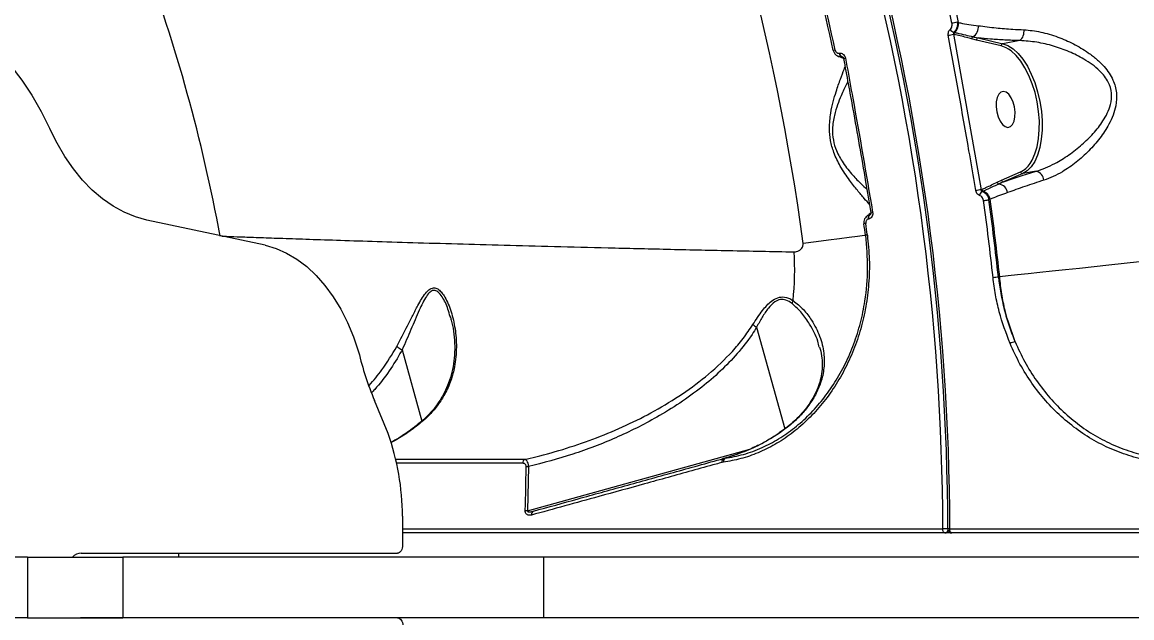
# Model space of a CAD drawing. Header units: millimetres. Extents: x -10374 to 11119, y -8221 to 9433.
# Drawn here: x 5060.3 to 5334.9, y 1986.6 to 2134 of the extents above; entities that cross this region are included whole.
import ezdxf

# ---------------------------------------------------------------- set-up
doc = ezdxf.new("R2010")
doc.units = ezdxf.units.MM
for name, color, linetype in [('DIKOM_ОБЪЕКТ', 7, 'Continuous'), ('DIKOM_РАЗМЕР_ЗОНА', 7, 'Continuous'), ('DIKOM_РАЗМЕР_ОБЪЕКТА', 7, 'Continuous')]:
    doc.layers.add(name, color=color, linetype=linetype)
doc.styles.add('style1', font='arial.ttf', dxfattribs={"width": 0.8})
doc.dimstyles.new('1-50', dxfattribs={"dimtxt": 300, "dimasz": 200, "dimexe": 100, "dimexo": 0, "dimgap": 100, "dimtad": 0, "dimdec": 0, "dimtxsty": 'style1', "dimcen": 0, "dimclrd": 7, "dimclre": 7, "dimadec": 1, "dimazin": 2, "dimtfac": 1, "dimtdec": 0, "dimtmove": 1, "dimatfit": 3, "dimfxl": 0, "dimlwd": 25, "dimlwe": 18, "dimarcsym": 0})

# ---------------------------------------------------------------- blocks, each defined once
blk = doc.blocks.new('*D15')
at = {"layer": 'Defpoints', "color": 0, "transparency": 16777216}
for p in [(-5227.87, 8308.78), (9119.43, -1150.4), (-5227.87, -1991.82)]:
    blk.add_point(p, dxfattribs=at)
at = {"layer": 'DIKOM_РАЗМЕР_ОБЪЕКТА', "color": 7, "lineweight": 18, "transparency": 16777216}
for p, q in [((-5227.87, -1991.82), (-5227.87, 8408.78)), ((9119.43, -1150.4), (9119.43, 8408.78))]:
    blk.add_line(p, q, dxfattribs=at)
at = {"layer": 'DIKOM_РАЗМЕР_ОБЪЕКТА', "color": 7, "lineweight": 25, "transparency": 16777216}
for p, q in [((-5027.87, 8308.78), (187.44, 8308.78)), ((8919.43, 8308.78), (1267.22, 8308.78))]:
    blk.add_line(p, q, dxfattribs=at)
at = {"layer": 'DIKOM_РАЗМЕР_ОБЪЕКТА', "color": 7, "transparency": 16777216}
for points in [[(-5027.87, 8342.11), (-5027.87, 8275.44), (-5227.87, 8308.78)], [(8919.43, 8342.11), (8919.43, 8275.44), (9119.43, 8308.78)]]:
    blk.add_solid(points, dxfattribs=at)
at = {"layer": 'DIKOM_РАЗМЕР_ОБЪЕКТА', "color": 0, "transparency": 16777216, "insert": (727.33, 8308.78), "char_height": 300, "attachment_point": 5, "style": 'style1'}
blk.add_mtext('14350', dxfattribs=at)
blk = doc.blocks.new('*D14')
at = {"layer": 'Defpoints', "color": 0, "transparency": 16777216}
for p in [(-7515.85, 9236.32), (11119.43, -1423.4), (-7515.85, -2401.58)]:
    blk.add_point(p, dxfattribs=at)
at = {"layer": 'DIKOM_РАЗМЕР_ЗОНА', "color": 7, "lineweight": 18, "transparency": 16777216}
for p, q in [((-7515.85, -2401.58), (-7515.85, 9336.32)), ((11119.43, -1423.4), (11119.43, 9336.32))]:
    blk.add_line(p, q, dxfattribs=at)
at = {"layer": 'DIKOM_РАЗМЕР_ЗОНА', "color": 7, "lineweight": 25, "transparency": 16777216}
for p, q in [((-7315.85, 9236.32), (77.56, 9236.32)), ((10919.43, 9236.32), (1157.34, 9236.32))]:
    blk.add_line(p, q, dxfattribs=at)
at = {"layer": 'DIKOM_РАЗМЕР_ЗОНА', "color": 7, "transparency": 16777216}
for points in [[(-7315.85, 9269.65), (-7315.85, 9202.98), (-7515.85, 9236.32)], [(10919.43, 9269.65), (10919.43, 9202.98), (11119.43, 9236.32)]]:
    blk.add_solid(points, dxfattribs=at)
at = {"layer": 'DIKOM_РАЗМЕР_ЗОНА', "color": 0, "transparency": 16777216, "insert": (617.45, 9236.32), "char_height": 300, "attachment_point": 5, "style": 'style1'}
blk.add_mtext('18650', dxfattribs=at)

msp = doc.modelspace()

# ---------------------------------------------------------------- linework, layer by layer
at = {"layer": 'DIKOM_ОБЪЕКТ', "color": 7, "linetype": 'Continuous', "lineweight": 15}
for p, q in [((5291.7, 2134.04), (5292.05, 2133.96)), ((5290.81, 2131.04), (5297.61, 2092.57)), ((5290.88, 2131.03), (5290.81, 2131.04)), ((5296.45, 2129.57), (5295.27, 2129.89)), ((5302.6, 2128.16), (5296.45, 2129.57)), ((5296.85, 2130.14), (5302.99, 2128.72)), ((5307.2, 2129.47), (5302.99, 2128.72)), ((5261.5, 2127.15), (5261.05, 2127.05)), ((5262.5, 2126.37), (5262.52, 2126.37)), ((5263.13, 2125.5), (5263.11, 2125.49)), ((5263.11, 2125.49), (5263.3, 2125.43)), ((5263.27, 2125.48), (5263.13, 2125.5)), ((5263.59, 2125.03), (5263.59, 2125.03)), ((5302.65, 2094.93), (5307.37, 2096.97)), ((5307.92, 2096.56), (5303.19, 2094.52)), ((5311.29, 2097.16), (5307.92, 2096.56)), ((5297.61, 2092.57), (5297.78, 2092.64)), ((5298.12, 2092.25), (5297.88, 2092.14)), ((5301.57, 2094.42), (5302.65, 2094.93)), ((5299.84, 2090.21), (5299.53, 2090.08)), ((5270.31, 2086.92), (5270.31, 2086.93)), ((5120.48, 2078.81), (5091.18, 2085.05)), ((5269.76, 2085.3), (5269.74, 2085.3)), ((5270.16, 2086.44), (5270.02, 2086.33)), ((5270.02, 2086.33), (5270.04, 2086.33)), ((5270.04, 2086.33), (5270.2, 2086.42)), ((5301.88, 2070.99), (5302.21, 2070.99)), ((5166.29, 2060.93), (5166.22, 2061.16)), ((5242.07, 2058.55), (5249.06, 2033.37)), ((5154.33, 2052.94), (5159.23, 2035.3)), ((5150.88, 2032.24), (5147.5, 2040.41)), ((5248.73, 2033.11), (5247.65, 2032.35)), ((5248.82, 2033.11), (5247.74, 2032.33)), ((5185.4, 2013.11), (5240.35, 2028.35)), ((5185.61, 2024.03), (5185.4, 2013.11)), ((5233.56, 2025.06), (5233.53, 2025.05)), ((5233.84, 2025.12), (5233.56, 2025.06)), ((5233.91, 2026.04), (5233.89, 2026.04)), ((5233.91, 2026.04), (5233.92, 2026.05)), ((5233.92, 2026.05), (5234.19, 2026.09)), ((5154.44, 2011.75), (5154.47, 2004.61)), ((5435.8, 2007.6), (5154.46, 2007.6)), ((5061.68, 2001.6), (5018.12, 2001.6)), ((5061.68, 2001.6), (5061.68, 1986.6)), ((5061.68, 2001.6), (5085.21, 2001.6)), ((5074.92, 2002.6), (5153.19, 2002.6)), ((5085.21, 2001.6), (5085.21, 1986.6)), ((5189.35, 2001.6), (5085.21, 2001.6)), ((5099, 2002.6), (5099, 2001.6)), ((5189.35, 2001.6), (5189.35, 1986.6)), ((5415, 2001.6), (5189.35, 2001.6)), ((5061.68, 1986.6), (5018.12, 1986.6)), ((5061.68, 1986.6), (5085.21, 1986.6)), ((5360.18, 1986.6), (5074.74, 1986.6)), ((5189.35, 1986.6), (5085.21, 1986.6))]:
    msp.add_line(p, q, dxfattribs=at)
at = {"layer": 'DIKOM_ОБЪЕКТ', "color": 7, "linetype": 'Continuous', "lineweight": 15, "flags": 128}
for points in [[(5045.46, 2133.87), (5048.67, 2131.72), (5051.76, 2129.22), (5054.73, 2126.37), (5057.56, 2123.2), (5060.24, 2119.72), (5062.74, 2115.94), (5065.07, 2111.9), (5067.19, 2107.6)], [(5304.43, 2127.36), (5303.83, 2127.7), (5302.6, 2128.16)], [(5302.99, 2128.72), (5304.26, 2128.26), (5305.53, 2127.44), (5306.77, 2126.31), (5307.95, 2124.87), (5309.05, 2123.16), (5310.03, 2121.21), (5310.89, 2119.08), (5311.6, 2116.8), (5312.15, 2114.43), (5312.52, 2112.02), (5312.7, 2109.62), (5312.7, 2107.28), (5312.51, 2105.06), (5312.13, 2103), (5311.58, 2101.15), (5310.87, 2099.55), (5310.01, 2098.24), (5309.01, 2097.23), (5307.92, 2096.56)], [(5309.75, 2099.06), (5310.24, 2099.87), (5310.93, 2101.42), (5311.46, 2103.22), (5311.83, 2105.21), (5312.01, 2107.37), (5312.02, 2109.63), (5311.84, 2111.96), (5311.48, 2114.3), (5310.95, 2116.6), (5310.26, 2118.81), (5309.43, 2120.87), (5308.47, 2122.76), (5307.41, 2124.42), (5306.26, 2125.81), (5305.06, 2126.92), (5304.43, 2127.36)], [(5301.51, 2111.85), (5301.84, 2110.63), (5302.33, 2109.56), (5302.93, 2108.73), (5303.59, 2108.19), (5304.25, 2108.01), (5304.87, 2108.18), (5305.39, 2108.7), (5305.78, 2109.52), (5305.99, 2110.58), (5306.02, 2111.79), (5305.86, 2113.06), (5305.52, 2114.28), (5305.03, 2115.35), (5304.44, 2116.18), (5303.78, 2116.71), (5303.11, 2116.9), (5302.49, 2116.73), (5301.97, 2116.21), (5301.59, 2115.39), (5301.37, 2114.33), (5301.35, 2113.12), (5301.51, 2111.85)], [(5091.18, 2085.05), (5088.34, 2085.84), (5085.56, 2086.98), (5082.84, 2088.48), (5080.21, 2090.31), (5077.69, 2092.47), (5075.29, 2094.94), (5073.02, 2097.71), (5070.91, 2100.75), (5068.96, 2104.06), (5067.19, 2107.6)], [(5298.21, 2089.89), (5298.39, 2089.92), (5298.57, 2089.94), (5298.76, 2089.97), (5298.95, 2090), (5299.12, 2090.02), (5299.28, 2090.04), (5299.42, 2090.06), (5299.53, 2090.08)], [(5269, 2081.27), (5268.76, 2081.24), (5267.04, 2081.01), (5264.96, 2080.74), (5262.56, 2080.43), (5259.84, 2080.07), (5256.83, 2079.67), (5253.56, 2079.24)], [(5269.46, 2081.33), (5269.32, 2081.32), (5269.21, 2081.3), (5269.12, 2081.29), (5269.05, 2081.28), (5269.01, 2081.27), (5269, 2081.27)], [(5120.48, 2078.81), (5123.15, 2078.04), (5125.76, 2076.9), (5128.3, 2075.4), (5130.74, 2073.56), (5133.07, 2071.37), (5135.25, 2068.87), (5137.29, 2066.08), (5139.15, 2063.01), (5140.83, 2059.69), (5142.32, 2056.15), (5143.59, 2052.42)], [(5351.62, 2076.27), (5348.04, 2075.89), (5344.35, 2075.5), (5340.59, 2075.1), (5336.8, 2074.69), (5333.01, 2074.29), (5329.25, 2073.88), (5325.55, 2073.49), (5321.96, 2073.1), (5318.5, 2072.74), (5315.21, 2072.38), (5312.11, 2072.05), (5309.24, 2071.75), (5306.62, 2071.46), (5304.27, 2071.21), (5302.21, 2070.99)], [(5247.74, 2032.33), (5247.66, 2032.33), (5247.66, 2032.33)], [(5233.56, 2025.06), (5233.54, 2025.24), (5233.54, 2025.41), (5233.56, 2025.57), (5233.6, 2025.71), (5233.66, 2025.83), (5233.73, 2025.93), (5233.82, 2026), (5233.91, 2026.04)], [(5288.63, 2007.6), (5288.54, 2007.62), (5288.44, 2007.67), (5288.36, 2007.76), (5288.28, 2007.89), (5288.22, 2008.04), (5288.17, 2008.21), (5288.14, 2008.4), (5288.13, 2008.59)], [(5289.37, 2008.6), (5289.24, 2008.6), (5289.08, 2008.6), (5288.89, 2008.6), (5288.7, 2008.6), (5288.5, 2008.6), (5288.31, 2008.6), (5288.13, 2008.59)], [(5289.87, 2008.59), (5289.71, 2008.59), (5289.57, 2008.59), (5289.47, 2008.59), (5289.4, 2008.59), (5289.37, 2008.59), (5289.37, 2008.59)], [(5290.37, 2007.6), (5290.27, 2007.62), (5290.18, 2007.67), (5290.09, 2007.76), (5290.01, 2007.89), (5289.95, 2008.04), (5289.91, 2008.21), (5289.88, 2008.4), (5289.87, 2008.59)], [(5154.47, 2004.61), (5154.45, 2004.22), (5154.38, 2003.84), (5154.26, 2003.49), (5154.1, 2003.19), (5153.9, 2002.94), (5153.68, 2002.75), (5153.44, 2002.63), (5153.19, 2002.6)], [(5153.24, 1986.6), (5153.49, 1986.56), (5153.73, 1986.45), (5153.94, 1986.27), (5154.14, 1986.04), (5154.3, 1985.75), (5154.42, 1985.41), (5154.5, 1985.05), (5154.53, 1984.67)]]:
    msp.add_lwpolyline(points, dxfattribs=at)
at = {"layer": 'DIKOM_ОБЪЕКТ', "color": 7, "linetype": 'Continuous', "lineweight": 15}
for centre, radius, start, end in [((4709, 2007.6), 579.13, 0.09885, 30.90115), ((4709, 2007.6), 580.87, 0.09855, 30.90145), ((4709, 2007.6), 646.28, 6.10022, 24.89978), ((4709, 2007.6), 549.25, 7.4952, 23.5048), ((4709, 2007.6), 596.59, 12.22853, 18.77147), ((4709, 2007.6), 594.93, 12.24313, 18.75687), ((4709, 2007.6), 564.82, 12.2097, 18.7903), ((4709, 2007.6), 565.29, 12.2097, 18.7903), ((4709, 2007.6), 580.37, 0.09855, 15.5), ((4709, 2007.6), 407, 10.4024, 20.5984), ((5315.64, 2020.54), 116, 101.9107, 102.5678), ((5289.22, 2133.66), 2.85, 310.5685, 5.9948), ((5280.6, 2181.51), 51.49, 279.9502, 281.4344), ((5291.36, 2133.13), 1.65, 212.0384, 252.7885), ((5291.44, 2131.07), 0.567, 130.2557, 184.2711), ((5294.13, 2132.86), 2.84, 301.1354, 6.1535), ((5305.29, 2131.72), 2.95, 310.3716, 8.724), ((5295.82, 2129.93), 0.551, 113.4142, 184.0033), ((5296.98, 2129.63), 0.527, 104.4137, 186.1035), ((5303.12, 2128.21), 0.526, 104.3839, 186.1128), ((5263.51, 2126.42), 1.01, 183.0422, 246.9655), ((5263.53, 2126.42), 1.01, 183.0417, 246.9621), ((5263, 2130.27), 5.27, 276.4114, 281.517), ((5304.83, 2102.25), 5.85, 295.7093, 327.0406), ((5307.87, 2097.06), 0.502, 190.4894, 275.4608), ((5310.58, 2094.67), 2.59, 5.6685, 74.0166), ((5306.41, 2035.21), 58.03, 98.7219, 100.0391), ((5298.31, 2092.76), 0.544, 192.5288, 249.6009), ((5297.16, 2089.69), 2.73, 10.9479, 69.4221), ((5302.09, 2094.53), 0.527, 192.5959, 265.909), ((5301.55, 2091.4), 2.65, 9.5676, 79.1122), ((5303.14, 2095.02), 0.502, 190.4773, 275.5051), ((5298.74, 2090.9), 1.51, 124.714, 170.6693), ((4709, 2007.6), 594.93, 6.10338, 7.95123), ((4709, 2007.6), 596.26, 6.10338, 7.95123), ((4709, 2007.6), 596.59, 6.10022, 7.95988), ((5271.68, 2081.11), 5.98, 98.7819, 103.2854), ((5288.92, 1937.25), 148.3, 97.6905, 97.8701), ((4709, 2007.6), 564.82, 7.4952, 7.7903), ((4709, 2007.6), 565.29, 7.4952, 7.7903), ((5270.71, 2085.59), 1.01, 133.0433, 196.9539), ((5270.73, 2085.59), 1.01, 133.0478, 196.954), ((5172.71, 2072.94), 78.77, 354.3017, 3.0875), ((5284.76, 2224.71), 154.66, 275.8638, 276.3567), ((5253.51, 2063.9), 2.7, 153.0855, 169.6408), ((5306.89, 2050.58), 4.44, 101.2818, 118.4003), ((5220.67, 2070.9), 79.27, 193.4774, 202.6164), ((5091.64, 2011.38), 62.8, 0.3355, 19.4029), ((5185.23, 2024.95), 1.03, 121.0802, 184.6783), ((5185.76, 2038.8), 14.77, 267.118, 269.4025), ((5234.29, 2025.33), 0.815, 119.6366, 199.8088), ((5234.82, 2025.31), 0.995, 128.8706, 190.9187), ((5185.89, 2026.4), 13.3, 265.328, 267.8753), ((5187.17, 2012.22), 0.838, 113.6134, 194.036), ((5288.6, 2008.47), 0.877, 272.4693, 343.2184), ((5290.37, 2008.6), 1, 180.0986, 195.5), ((5290.37, 2008.6), 1, 195.5, 270), ((5075.02, 1999.61), 2.99, 91.96, 138.307)]:
    msp.add_arc(centre, radius, start, end, dxfattribs=at)
for points, knots in [([(5289.96, 2132.25), (5290.06, 2132.36), (5290.27, 2132.59), (5290.43, 2133.07), (5290.45, 2133.47), (5290.41, 2133.7), (5290.4, 2133.76)], [0, 0, 0, 0, 0.295419, 0.590388, 0.890108, 1, 1, 1, 1]), ([(5291.7, 2134.04), (5291.71, 2133.94), (5291.77, 2133.56), (5291.7, 2132.89), (5291.41, 2132.11), (5291.05, 2131.74), (5290.87, 2131.55)], [0, 0, 0, 0, 0.109192, 0.407962, 0.703145, 1, 1, 1, 1]), ([(5292.05, 2133.96), (5292.21, 2133.92), (5293.01, 2133.73), (5294.56, 2133.49), (5296.15, 2133.27), (5296.95, 2133.17)], [0, 0, 0, 0, 0.108887, 0.552804, 1, 1, 1, 1]), ([(5289.5, 2130.79), (5289.49, 2130.84), (5289.46, 2131.05), (5289.48, 2131.44), (5289.64, 2131.91), (5289.85, 2132.14), (5289.96, 2132.25)], [0, 0, 0, 0, 0.081079, 0.390795, 0.695125, 1, 1, 1, 1]), ([(5296.29, 2092.35), (5296.18, 2093.01), (5295.63, 2096.29), (5293.43, 2109.12), (5291.23, 2121.27), (5289.5, 2130.79)], [0, 0, 0, 0, 0.051229, 0.256132, 1, 1, 1, 1]), ([(5290.87, 2131.55), (5290.84, 2131.51), (5290.78, 2131.43), (5290.76, 2131.26), (5290.78, 2131.13), (5290.8, 2131.06), (5290.81, 2131.04)], [0, 0, 0, 0, 0.286592, 0.589697, 0.913772, 1, 1, 1, 1]), ([(5290.87, 2131.55), (5290.9, 2131.54), (5290.97, 2131.53), (5291.04, 2131.51), (5291.08, 2131.5)], [0, 0, 0, 0, 0.487713, 1, 1, 1, 1]), ([(5295.27, 2129.89), (5294.84, 2130.01), (5293.37, 2130.43), (5291.91, 2130.78), (5290.88, 2131.03)], [0, 0, 0, 0, 0.291178, 1, 1, 1, 1]), ([(5291.08, 2131.5), (5291.25, 2131.46), (5292.11, 2131.26), (5293.61, 2130.92), (5294.97, 2130.59), (5295.6, 2130.43)], [0, 0, 0, 0, 0.117889, 0.589464, 1, 1, 1, 1]), ([(5296.95, 2133.17), (5298.39, 2132.98), (5301.01, 2132.63), (5304.9, 2132.32), (5307.29, 2132.21), (5308.21, 2132.16)], [0, 0, 0, 0, 0.425118, 0.77808, 1, 1, 1, 1]), ([(5308.21, 2132.16), (5309.59, 2132.03), (5312.35, 2131.75), (5316.51, 2130.47), (5320.48, 2128.76), (5323.69, 2126.85), (5326.21, 2124.92), (5327.95, 2123.23), (5329.31, 2121.48), (5330.5, 2119.37), (5331.27, 2116.59), (5331.09, 2113.59), (5330.31, 2110.99), (5329.04, 2108.25), (5327.06, 2105.25), (5324.28, 2102.11), (5321.16, 2099.29), (5318.16, 2097.21), (5315.46, 2095.76), (5313.92, 2095.2), (5313.15, 2094.93)], [0, 0, 0, 0, 0.075448, 0.15103, 0.221386, 0.291723, 0.334658, 0.377544, 0.410425, 0.443257, 0.49625, 0.549079, 0.588988, 0.628974, 0.696944, 0.765008, 0.836349, 0.907629, 0.953829, 1, 1, 1, 1]), ([(5295.6, 2130.43), (5295.78, 2130.38), (5296.2, 2130.28), (5296.61, 2130.19), (5296.85, 2130.14)], [0, 0, 0, 0, 0.440329, 1, 1, 1, 1]), ([(5307.2, 2129.47), (5305.95, 2129.51), (5303.43, 2129.6), (5299.96, 2129.83), (5297.87, 2130.03), (5296.85, 2130.14)], [0, 0, 0, 0, 0.335759, 0.674759, 1, 1, 1, 1]), ([(5311.29, 2097.16), (5312.05, 2097.41), (5313.59, 2097.93), (5316.29, 2099.24), (5319.34, 2101.12), (5322.53, 2103.62), (5325.42, 2106.43), (5327.51, 2109.07), (5328.9, 2111.52), (5329.77, 2113.79), (5330.06, 2116.46), (5329.33, 2118.89), (5328.17, 2120.7), (5326.82, 2122.19), (5325.09, 2123.61), (5322.59, 2125.23), (5319.39, 2126.8), (5315.47, 2128.19), (5311.33, 2129.2), (5308.59, 2129.38), (5307.2, 2129.47)], [0, 0, 0, 0, 0.046879, 0.094488, 0.166789, 0.24077, 0.308684, 0.378021, 0.416342, 0.455547, 0.504917, 0.554033, 0.58491, 0.61674, 0.658911, 0.701801, 0.772712, 0.845075, 0.921411, 1, 1, 1, 1]), ([(5261.06, 2127.05), (5261.13, 2126.82), (5261.26, 2126.36), (5261.74, 2125.82), (5262.15, 2125.64), (5262.35, 2125.56)], [0, 0, 0, 0, 0.344998, 0.68367, 1, 1, 1, 1]), ([(5261.5, 2127.15), (5261.5, 2127.15), (5261.52, 2127.04), (5261.6, 2126.83), (5261.77, 2126.61), (5261.98, 2126.44), (5262.23, 2126.35), (5262.41, 2126.36), (5262.5, 2126.37)], [0, 0, 0, 0, 0.00436, 0.219769, 0.4356, 0.568246, 0.79382, 1, 1, 1, 1]), ([(5262.34, 2125.53), (5262.59, 2125.46), (5263.09, 2125.32), (5263.4, 2125.19), (5263.56, 2125.12)], [0, 0, 0, 0, 0.496251, 1, 1, 1, 1]), ([(5263.11, 2125.49), (5262.92, 2125.47), (5262.67, 2125.44), (5262.43, 2125.55), (5262.36, 2125.57)], [0, 0, 0, 0, 0.722009, 1, 1, 1, 1]), ([(5262.52, 2126.37), (5262.61, 2126.38), (5262.84, 2126.41), (5263.23, 2126.3), (5263.61, 2126.02), (5263.92, 2125.61), (5264.01, 2125.27), (5264.05, 2125.1)], [0, 0, 0, 0, 0.134256, 0.34697, 0.563268, 0.781777, 1, 1, 1, 1]), ([(5263.26, 2125.49), (5263.25, 2125.5), (5263.2, 2125.51), (5263.16, 2125.5), (5263.13, 2125.5)], [0, 0, 0, 0, 0.298258, 1, 1, 1, 1]), ([(5263.26, 2125.49), (5263.27, 2125.49), (5263.28, 2125.49), (5263.36, 2125.45), (5263.46, 2125.36), (5263.54, 2125.21), (5263.58, 2125.09), (5263.59, 2125.03), (5263.59, 2125.03)], [0, 0, 0, 0, 0.148989, 0.395634, 0.59126, 0.793677, 0.99784, 1, 1, 1, 1]), ([(5269.94, 2089.01), (5269.94, 2089.01), (5269.66, 2089.3), (5268.68, 2090.42), (5267.06, 2092.32), (5265.37, 2094.47), (5263.91, 2096.53), (5262.85, 2098.24), (5261.91, 2100.01), (5261.02, 2102.07), (5260.28, 2104.72), (5260.05, 2107.46), (5260.16, 2109.71), (5260.46, 2111.97), (5261, 2114.41), (5261.86, 2117.29), (5262.81, 2120.05), (5263.56, 2121.99), (5263.87, 2122.73), (5263.96, 2122.93)], [0, 0, 0, 0, 0.001654, 0.086542, 0.175637, 0.264701, 0.314116, 0.363483, 0.402159, 0.440762, 0.497898, 0.555166, 0.593682, 0.632277, 0.698831, 0.765527, 0.864439, 0.963335, 1, 1, 1, 1]), ([(5263.57, 2125.03), (5264.34, 2120.86), (5266.23, 2110.71), (5268.46, 2098), (5269.87, 2089.46), (5270.29, 2086.92)], [0, 0, 0, 0, 0.328861, 0.800313, 1, 1, 1, 1]), ([(5264.05, 2125.1), (5264.18, 2124.45), (5264.78, 2121.17), (5267.1, 2108.49), (5269.16, 2096.44), (5270.77, 2087.02)], [0, 0, 0, 0, 0.051713, 0.258555, 1, 1, 1, 1]), ([(5264.63, 2119.26), (5264.53, 2119.08), (5264.04, 2118.18), (5263.13, 2116.25), (5262.08, 2113.63), (5261.39, 2111.43), (5260.98, 2109.36), (5260.78, 2107.34), (5260.94, 2104.84), (5261.67, 2102.47), (5262.56, 2100.65), (5263.52, 2099.09), (5264.63, 2097.59), (5266.16, 2095.79), (5267.82, 2094.07), (5268.87, 2093.11), (5269.33, 2092.69)], [0, 0, 0, 0, 0.033541, 0.164824, 0.24973, 0.336287, 0.383728, 0.432337, 0.501787, 0.571142, 0.618639, 0.667517, 0.730454, 0.794309, 0.909527, 1, 1, 1, 1]), ([(5303.19, 2094.52), (5304.42, 2094.94), (5306.91, 2095.8), (5309.82, 2096.7), (5311.29, 2097.16)], [0, 0, 0, 0, 0.496057, 1, 1, 1, 1]), ([(5297.25, 2091.14), (5297.21, 2091.16), (5297.03, 2091.23), (5296.73, 2091.44), (5296.42, 2091.85), (5296.34, 2092.18), (5296.29, 2092.35)], [0, 0, 0, 0, 0.085627, 0.389335, 0.694876, 1, 1, 1, 1]), ([(5297.61, 2092.57), (5297.62, 2092.51), (5297.63, 2092.39), (5297.72, 2092.25), (5297.81, 2092.17), (5297.87, 2092.15), (5297.88, 2092.14)], [0, 0, 0, 0, 0.313137, 0.619774, 0.917153, 1, 1, 1, 1]), ([(5297.78, 2092.64), (5298.12, 2092.79), (5299.39, 2093.34), (5300.65, 2093.96), (5301.57, 2094.42)], [0, 0, 0, 0, 0.264693, 1, 1, 1, 1]), ([(5302.05, 2094), (5301.89, 2093.93), (5301.07, 2093.54), (5299.75, 2092.96), (5298.62, 2092.46), (5298.12, 2092.25)], [0, 0, 0, 0, 0.122281, 0.611438, 1, 1, 1, 1]), ([(5303.19, 2094.52), (5303.02, 2094.45), (5302.64, 2094.28), (5302.26, 2094.11), (5302.05, 2094)], [0, 0, 0, 0, 0.435295, 1, 1, 1, 1]), ([(5313.15, 2094.93), (5311.53, 2094.4), (5308.23, 2093.34), (5305.53, 2092.34), (5304.17, 2091.84)], [0, 0, 0, 0, 0.49424, 1, 1, 1, 1]), ([(5298.21, 2089.89), (5298.17, 2090.06), (5298.1, 2090.39), (5297.8, 2090.81), (5297.5, 2091.04), (5297.3, 2091.12), (5297.25, 2091.14)], [0, 0, 0, 0, 0.296902, 0.59411, 0.889563, 1, 1, 1, 1]), ([(5297.88, 2092.14), (5297.97, 2092.11), (5298.3, 2091.98), (5298.81, 2091.59), (5299.32, 2090.9), (5299.46, 2090.35), (5299.53, 2090.08)], [0, 0, 0, 0, 0.110615, 0.406321, 0.703514, 1, 1, 1, 1]), ([(5304.17, 2091.84), (5302.79, 2091.36), (5301.23, 2090.82), (5299.99, 2090.28), (5299.84, 2090.21)], [0, 0, 0, 0, 0.882143, 1, 1, 1, 1]), ([(5270.31, 2086.83), (5270.2, 2086.72), (5269.95, 2086.49), (5269.54, 2086.19), (5269.31, 2086.03)], [0, 0, 0, 0, 0.457269, 1, 1, 1, 1]), ([(5270.77, 2087.02), (5270.78, 2086.84), (5270.81, 2086.5), (5270.67, 2086), (5270.4, 2085.61), (5270.08, 2085.38), (5269.85, 2085.32), (5269.76, 2085.3)], [0, 0, 0, 0, 0.218266, 0.436751, 0.653052, 0.865736, 1, 1, 1, 1]), ([(5270.31, 2086.92), (5270.31, 2086.91), (5270.33, 2086.84), (5270.32, 2086.7), (5270.28, 2086.54), (5270.22, 2086.43), (5270.17, 2086.38), (5270.16, 2086.37), (5270.15, 2086.37)], [0, 0, 0, 0, 0.049118, 0.250158, 0.446304, 0.652436, 0.878767, 1, 1, 1, 1]), ([(5269.39, 2086.04), (5269.24, 2085.92), (5268.91, 2085.65), (5268.64, 2085.04), (5268.55, 2084.51), (5268.61, 2084.22), (5268.63, 2084.16)], [0, 0, 0, 0, 0.273009, 0.590954, 0.916706, 1, 1, 1, 1]), ([(5269.74, 2085.3), (5269.73, 2085.29), (5269.62, 2085.27), (5269.43, 2085.19), (5269.25, 2085.01), (5269.12, 2084.77), (5269.05, 2084.51), (5269.06, 2084.31), (5269.07, 2084.22)], [0, 0, 0, 0, 0.034025, 0.252265, 0.470487, 0.597908, 0.819202, 1, 1, 1, 1]), ([(5269.38, 2086.05), (5269.39, 2086.06), (5269.53, 2086.2), (5269.77, 2086.27), (5269.99, 2086.32), (5270.02, 2086.33)], [0, 0, 0, 0, 0.034179, 0.870395, 1, 1, 1, 1]), ([(5270.04, 2086.33), (5270.07, 2086.33), (5270.11, 2086.34), (5270.14, 2086.37), (5270.15, 2086.37)], [0, 0, 0, 0, 0.733344, 1, 1, 1, 1]), ([(5269.46, 2081.33), (5269.66, 2079.32), (5270.07, 2075.3), (5269.89, 2069.36), (5269.16, 2063.62), (5267.9, 2058.13), (5266.12, 2052.86), (5263.83, 2047.88), (5261.1, 2043.26), (5257.96, 2039.05), (5254.45, 2035.31), (5250.65, 2032.08), (5246.62, 2029.42), (5242.44, 2027.37), (5238.17, 2025.87), (5235.28, 2025.37), (5233.84, 2025.12)], [0, 0, 0, 0, 0.075108, 0.150217, 0.221284, 0.292577, 0.363646, 0.434771, 0.506123, 0.577249, 0.64834, 0.719659, 0.790751, 0.860429, 0.930319, 1, 1, 1, 1]), ([(5234.19, 2026.09), (5235.75, 2026.36), (5238.86, 2026.91), (5243.33, 2028.58), (5247.55, 2030.81), (5251.47, 2033.56), (5255.14, 2036.83), (5258.49, 2040.61), (5261.48, 2044.82), (5264.07, 2049.43), (5266.19, 2054.37), (5267.83, 2059.58), (5269.12, 2065.82), (5269.78, 2073.11), (5269.3, 2078.56), (5269.05, 2081.28)], [0, 0, 0, 0, 0.076609, 0.153217, 0.224232, 0.295474, 0.366491, 0.437488, 0.508712, 0.579711, 0.650698, 0.721912, 0.792901, 0.896452, 1, 1, 1, 1]), ([(5109.77, 2081.09), (5110.23, 2081.07), (5111.16, 2081.03), (5114.25, 2080.92), (5118.51, 2080.76), (5123.93, 2080.57), (5130.37, 2080.35), (5137.98, 2080.09), (5146.79, 2079.81), (5156.8, 2079.5), (5167.7, 2079.18), (5179.43, 2078.85), (5191.88, 2078.53), (5205.31, 2078.19), (5219.73, 2077.85), (5235.06, 2077.51), (5245.94, 2077.29), (5251.37, 2077.18)], [0, 0, 0, 0, 0.066685, 0.136709, 0.206734, 0.272502, 0.338322, 0.404091, 0.471776, 0.539517, 0.607203, 0.671782, 0.736408, 0.800987, 0.867308, 0.933679, 1, 1, 1, 1]), ([(5251.37, 2077.18), (5251.57, 2077.19), (5251.99, 2077.21), (5252.53, 2077.43), (5252.96, 2077.75), (5253.28, 2078.12), (5253.48, 2078.53), (5253.57, 2078.92), (5253.56, 2079.14), (5253.56, 2079.24)], [0, 0, 0, 0, 0.1944, 0.403708, 0.553882, 0.690987, 0.835049, 0.921929, 1, 1, 1, 1]), ([(5304.77, 2054.49), (5303.8, 2057.09), (5302.33, 2061.02), (5301.11, 2066.57), (5300.74, 2069.42), (5300.56, 2070.85)], [0, 0, 0, 0, 0.492762, 0.746379, 1, 1, 1, 1]), ([(5301.88, 2070.99), (5302.28, 2068.27), (5302.9, 2064.16), (5304.48, 2058.83), (5305.5, 2056.24), (5306.02, 2054.94)], [0, 0, 0, 0, 0.492811, 0.746403, 1, 1, 1, 1]), ([(5306.02, 2054.94), (5305.11, 2057.49), (5303.75, 2061.35), (5302.67, 2066.79), (5302.36, 2069.59), (5302.21, 2070.99)], [0, 0, 0, 0, 0.492786, 0.746392, 1, 1, 1, 1]), ([(5153.02, 2053.79), (5153.92, 2055.5), (5155.29, 2058.1), (5156.98, 2061.48), (5158.12, 2063.7), (5159.16, 2065.54), (5160.14, 2067), (5161.23, 2068.11), (5162.38, 2068.41), (5163.38, 2067.93), (5164.2, 2067.09), (5165.01, 2065.88), (5165.79, 2064.3), (5166.73, 2061.7), (5167.55, 2058.13), (5167.9, 2053.54), (5167.51, 2049.22), (5166.48, 2045.32), (5165.1, 2042.16), (5163.31, 2039.33), (5161.34, 2036.95), (5159.75, 2035.56), (5159, 2034.91)], [0, 0, 0, 0, 0.086782, 0.131536, 0.176256, 0.207882, 0.240073, 0.273699, 0.307637, 0.337221, 0.364804, 0.393066, 0.43335, 0.473674, 0.556366, 0.642381, 0.730016, 0.792367, 0.85598, 0.905196, 0.955671, 1, 1, 1, 1]), ([(5166.22, 2061.16), (5166.05, 2061.79), (5165.58, 2063.59), (5164.53, 2065.76), (5163.31, 2067.31), (5162.29, 2067.76), (5161.64, 2067.54), (5160.98, 2067.03), (5160.29, 2066.17), (5159.43, 2064.58), (5158.19, 2061.86), (5156.54, 2057.97), (5155.1, 2054.62), (5154.33, 2052.95), (5154.33, 2052.95)], [0, 0, 0, 0, 0.078271, 0.22387, 0.307944, 0.364784, 0.421169, 0.430288, 0.496005, 0.568292, 0.640833, 0.820197, 0.999854, 1, 1, 1, 1]), ([(5241.13, 2059.2), (5241.9, 2060.39), (5242.99, 2062.07), (5244.57, 2063.94), (5245.8, 2065.1), (5247.29, 2065.97), (5249.12, 2066.11), (5250.36, 2065.59), (5251.02, 2065.17), (5251.1, 2065.12)], [0, 0, 0, 0, 0.286518, 0.401571, 0.516308, 0.657469, 0.799397, 0.976354, 1, 1, 1, 1]), ([(5250.85, 2064.38), (5250.36, 2064.72), (5249.47, 2065.32), (5247.94, 2065.48), (5246.39, 2064.81), (5244.87, 2063.22), (5243.41, 2061.03), (5242.51, 2059.39), (5242.07, 2058.56), (5242.07, 2058.56)], [0, 0, 0, 0, 0.159557, 0.287536, 0.415042, 0.593465, 0.796213, 0.999727, 1, 1, 1, 1]), ([(5251.1, 2065.12), (5251.98, 2064.41), (5253.75, 2062.99), (5255.98, 2059.93), (5257.83, 2056.34), (5258.81, 2052.33), (5258.84, 2048.46), (5258.1, 2045.01), (5256.71, 2041.8), (5254.96, 2039.05), (5252.84, 2036.57), (5250.81, 2034.63), (5249.37, 2033.53), (5248.82, 2033.11)], [0, 0, 0, 0, 0.089953, 0.180155, 0.306842, 0.433484, 0.539378, 0.645177, 0.730569, 0.815882, 0.88573, 0.955517, 1, 1, 1, 1]), ([(5257.56, 2053.56), (5257.45, 2054.07), (5257.02, 2056.06), (5255.48, 2058.88), (5253.37, 2062.1), (5251.69, 2063.62), (5250.85, 2064.38)], [0, 0, 0, 0, 0.126368, 0.491814, 0.746279, 1, 1, 1, 1]), ([(5166.26, 2061.17), (5166.34, 2060.88), (5166.68, 2059.71), (5167.1, 2057.52), (5167.39, 2054.61), (5167.36, 2051.66), (5167.01, 2048.82), (5166.35, 2046.09), (5165.46, 2043.64), (5164.38, 2041.48), (5163.2, 2039.6), (5161.87, 2037.88), (5160.41, 2036.34), (5159.39, 2035.38), (5158.83, 2034.95), (5158.83, 2034.95)], [0, 0, 0, 0, 0.034194, 0.141076, 0.25424, 0.36248, 0.465622, 0.564095, 0.658615, 0.734977, 0.806989, 0.874702, 0.938859, 0.999818, 1, 1, 1, 1]), ([(5184.7, 2025.83), (5185.61, 2026.04), (5189.08, 2026.84), (5195.05, 2028.51), (5202.51, 2031.1), (5209.79, 2034.16), (5216.89, 2037.76), (5223.76, 2041.95), (5230.27, 2046.81), (5235.23, 2051.51), (5238.81, 2055.71), (5240.36, 2058.04), (5241.13, 2059.2)], [0, 0, 0, 0, 0.041995, 0.159524, 0.277494, 0.395317, 0.513121, 0.633877, 0.754566, 0.875868, 0.937947, 1, 1, 1, 1]), ([(5242.07, 2058.55), (5241.7, 2057.95), (5240.26, 2055.65), (5237.33, 2051.91), (5233.12, 2047.57), (5228.35, 2043.5), (5223.1, 2039.7), (5216.05, 2035.38), (5207.25, 2031), (5196.62, 2026.89), (5189.28, 2024.98), (5185.61, 2024.03)], [0, 0, 0, 0, 0.03107, 0.119839, 0.208954, 0.297929, 0.396823, 0.495742, 0.663633, 0.831972, 1, 1, 1, 1]), ([(5241.13, 2059.2), (5241.15, 2059.18), (5241.28, 2059.09), (5241.57, 2058.88), (5241.89, 2058.67), (5242.07, 2058.56)], [0, 0, 0, 0, 0.084399, 0.49729, 1, 1, 1, 1]), ([(5242.07, 2058.56), (5242.07, 2058.56), (5242.07, 2058.56), (5242.07, 2058.55), (5242.07, 2058.55), (5242.07, 2058.55)], [0, 0, 0, 0, 0.349479, 0.805346, 1, 1, 1, 1]), ([(5146.2, 2044.1), (5147.28, 2045.37), (5149.85, 2048.38), (5151.86, 2051.81), (5153.02, 2053.79)], [0, 0, 0, 0, 0.421707, 1, 1, 1, 1]), ([(5153.02, 2053.79), (5153.04, 2053.77), (5153.11, 2053.71), (5153.33, 2053.55), (5153.75, 2053.28), (5154.14, 2053.06), (5154.33, 2052.95)], [0, 0, 0, 0, 0.065912, 0.317243, 0.658589, 1, 1, 1, 1]), ([(5347, 2024.77), (5345.08, 2024.85), (5341.38, 2025.01), (5336.02, 2026.13), (5330.97, 2027.79), (5326.14, 2030.07), (5321.59, 2032.94), (5317.37, 2036.35), (5313.52, 2040.25), (5310.12, 2044.62), (5307.13, 2049.35), (5305.56, 2052.78), (5304.77, 2054.49)], [0, 0, 0, 0, 0.107082, 0.205973, 0.305184, 0.404075, 0.503336, 0.602915, 0.702178, 0.801346, 0.90083, 1, 1, 1, 1]), ([(5306.02, 2054.94), (5306.79, 2053.26), (5308.33, 2049.9), (5311.25, 2045.25), (5314.58, 2040.97), (5318.34, 2037.14), (5322.47, 2033.79), (5326.92, 2030.97), (5331.65, 2028.74), (5336.59, 2027.11), (5341.84, 2026.01), (5345.45, 2025.86), (5347.33, 2025.77)], [0, 0, 0, 0, 0.09928, 0.198876, 0.298152, 0.39742, 0.497008, 0.596272, 0.695087, 0.794221, 0.893033, 1, 1, 1, 1]), ([(5154.33, 2052.94), (5154.28, 2052.84), (5153.31, 2051.03), (5151.18, 2047.65), (5148.66, 2044.24), (5147.07, 2042.6), (5146.82, 2042.34)], [0, 0, 0, 0, 0.027508, 0.471771, 0.917497, 1, 1, 1, 1]), ([(5154.33, 2052.95), (5154.33, 2052.95), (5154.33, 2052.95), (5154.33, 2052.95), (5154.33, 2052.94), (5154.33, 2052.94)], [0, 0, 0, 0, 0.288991, 0.714473, 1, 1, 1, 1]), ([(5257.64, 2053.56), (5257.74, 2053.24), (5258.06, 2052.18), (5258.29, 2050.36), (5258.3, 2048.14), (5257.99, 2046.02), (5257.4, 2043.96), (5256.55, 2041.98), (5255.42, 2040), (5254.07, 2038.13), (5252.59, 2036.44), (5250.97, 2034.9), (5249.69, 2033.81), (5248.89, 2033.24), (5248.71, 2033.12)], [0, 0, 0, 0, 0.049307, 0.160506, 0.269667, 0.37563, 0.466845, 0.563767, 0.657011, 0.745905, 0.830595, 0.902723, 0.979272, 1, 1, 1, 1]), ([(5158.81, 2034.97), (5158.18, 2034.45), (5156.51, 2033.08), (5154.08, 2031.4), (5152.22, 2030.35), (5151.53, 2029.96)], [0, 0, 0, 0, 0.275781, 0.731912, 1, 1, 1, 1]), ([(5159, 2034.91), (5157.96, 2034.09), (5155.6, 2032.24), (5153, 2030.74), (5151.55, 2029.89)], [0, 0, 0, 0, 0.440785, 1, 1, 1, 1]), ([(5159, 2034.91), (5158.99, 2034.92), (5158.95, 2034.94), (5158.88, 2034.97), (5158.86, 2034.94), (5158.85, 2034.92)], [0, 0, 0, 0, 0.162631, 0.505272, 1, 1, 1, 1]), ([(5247.74, 2032.33), (5246.34, 2031.45), (5243.55, 2029.67), (5238.97, 2027.6), (5235.79, 2026.59), (5234.19, 2026.09)], [0, 0, 0, 0, 0.331743, 0.663848, 1, 1, 1, 1]), ([(5247.65, 2032.34), (5247.29, 2032.09), (5246.61, 2031.61), (5245.89, 2031.19), (5245.55, 2030.99)], [0, 0, 0, 0, 0.533156, 1, 1, 1, 1]), ([(5248.82, 2033.11), (5248.81, 2033.11), (5248.77, 2033.12), (5248.75, 2033.1), (5248.74, 2033.08)], [0, 0, 0, 0, 0.251404, 1, 1, 1, 1]), ([(5245.55, 2030.99), (5245.2, 2030.78), (5244.06, 2030.08), (5241.86, 2028.97), (5238.88, 2027.67), (5236.09, 2026.68), (5234.3, 2026.16), (5233.66, 2025.98), (5233.65, 2025.98)], [0, 0, 0, 0, 0.094504, 0.311778, 0.567066, 0.847189, 0.996253, 1, 1, 1, 1]), ([(5152.72, 2025.84), (5155.93, 2025.84), (5162.51, 2025.84), (5173.17, 2025.84), (5180.86, 2025.84), (5184.7, 2025.83)], [0, 0, 0, 0, 0.321703, 0.660851, 1, 1, 1, 1]), ([(5184.2, 2024.87), (5180.38, 2024.87), (5172.74, 2024.87), (5162.33, 2024.87), (5155.97, 2024.87), (5152.97, 2024.87)], [0, 0, 0, 0, 0.345718, 0.691435, 1, 1, 1, 1]), ([(5185.02, 2024.05), (5185.02, 2024.11), (5185.01, 2024.25), (5184.94, 2024.46), (5184.81, 2024.64), (5184.56, 2024.83), (5184.35, 2024.85), (5184.2, 2024.87)], [0, 0, 0, 0, 0.121214, 0.252304, 0.411601, 0.599384, 1, 1, 1, 1]), ([(5184.7, 2025.83), (5184.81, 2025.78), (5185.02, 2025.67), (5185.32, 2025.21), (5185.52, 2024.62), (5185.58, 2024.21), (5185.61, 2024.03)], [0, 0, 0, 0, 0.282951, 0.567479, 0.811253, 1, 1, 1, 1]), ([(5184.81, 2013.14), (5184.83, 2013.81), (5184.93, 2017.14), (5185, 2020.77), (5185.02, 2023.74), (5185.02, 2024.05)], [0, 0, 0, 0, 0.183177, 0.915887, 1, 1, 1, 1]), ([(5233.53, 2025.05), (5233.02, 2024.91), (5230.51, 2024.22), (5224.03, 2022.43), (5214.28, 2019.73), (5203.83, 2016.84), (5194.52, 2014.27), (5189.08, 2012.77), (5186.36, 2012.02)], [0, 0, 0, 0, 0.029988, 0.149947, 0.390056, 0.630165, 0.815083, 1, 1, 1, 1]), ([(5186.84, 2012.99), (5190.5, 2014.01), (5197.84, 2016.04), (5209.43, 2019.25), (5221.39, 2022.57), (5229.73, 2024.88), (5233.89, 2026.04)], [0, 0, 0, 0, 0.249267, 0.498536, 0.749268, 1, 1, 1, 1]), ([(5186.36, 2012.02), (5186.09, 2011.98), (5185.71, 2011.92), (5185.24, 2012.13), (5184.99, 2012.39), (5184.85, 2012.71), (5184.81, 2012.96), (5184.81, 2013.11), (5184.81, 2013.14)], [0, 0, 0, 0, 0.402987, 0.573294, 0.745113, 0.853319, 0.961743, 1, 1, 1, 1]), ([(5185.4, 2013.11), (5185.39, 2013.1), (5185.38, 2013.07), (5185.37, 2013.02), (5185.37, 2012.98), (5185.39, 2012.95), (5185.41, 2012.91), (5185.51, 2012.84), (5185.72, 2012.81), (5186.04, 2012.82), (5186.43, 2012.88), (5186.7, 2012.95), (5186.84, 2012.99)], [0, 0, 0, 0, 0.025425, 0.051734, 0.078262, 0.086434, 0.115003, 0.152873, 0.30298, 0.490744, 0.749006, 1, 1, 1, 1]), ([(5154.45, 2008.59), (5155.17, 2008.59), (5160.3, 2008.59), (5170.17, 2008.59), (5183.93, 2008.59), (5197.72, 2008.59), (5212.25, 2008.59), (5227.5, 2008.59), (5243.31, 2008.59), (5259.59, 2008.59), (5274.52, 2008.59), (5284.19, 2008.59), (5288.13, 2008.59)], [0, 0, 0, 0, 0.021224, 0.151888, 0.262397, 0.373035, 0.483674, 0.595361, 0.707047, 0.815922, 0.925043, 1, 1, 1, 1]), ([(5289.87, 2008.59), (5293.86, 2008.59), (5304.7, 2008.59), (5322.93, 2008.59), (5344.65, 2008.6), (5366.9, 2008.6), (5389.55, 2008.6), (5412.53, 2008.6), (5429.13, 2008.59), (5438.09, 2008.6), (5439.26, 2008.6)], [0, 0, 0, 0, 0.086423, 0.234598, 0.38324, 0.53212, 0.681, 0.829642, 0.977817, 1, 1, 1, 1])]:
    msp.add_open_spline(points, degree=3, knots=knots, dxfattribs=at)

# ---------------------------------------------------------------- dimensions: what is measured, and where the dimension line sits
at = {"layer": 'DIKOM_РАЗМЕР_ЗОНА'}
dim = msp.add_linear_dim(base=(-7515.85, 9236.32), p1=(11119.43, -1423.4), p2=(-7515.85, -2401.58), angle=180, text='18650', dimstyle='1-50', override={"dimscale": 1, "dimtix": 0, "dimtofl": 1, "dimtmove": 1, "dimatfit": 3}, dxfattribs=at)
dim.commit()
dim.dimension.update_dxf_attribs({"geometry": '*D14', "text_midpoint": (617.45, 9236.32), "dimtype": 160})
at = {"layer": 'DIKOM_РАЗМЕР_ОБЪЕКТА'}
dim = msp.add_linear_dim(base=(-5227.87, 8308.78), p1=(9119.43, -1150.4), p2=(-5227.87, -1991.82), angle=180, text='14350', dimstyle='1-50', override={"dimscale": 1, "dimtix": 0, "dimtofl": 1, "dimtmove": 1, "dimatfit": 3}, dxfattribs=at)
dim.commit()
dim.dimension.update_dxf_attribs({"geometry": '*D15', "text_midpoint": (727.33, 8308.78), "dimtype": 160})

doc.saveas('drawing.dxf')
